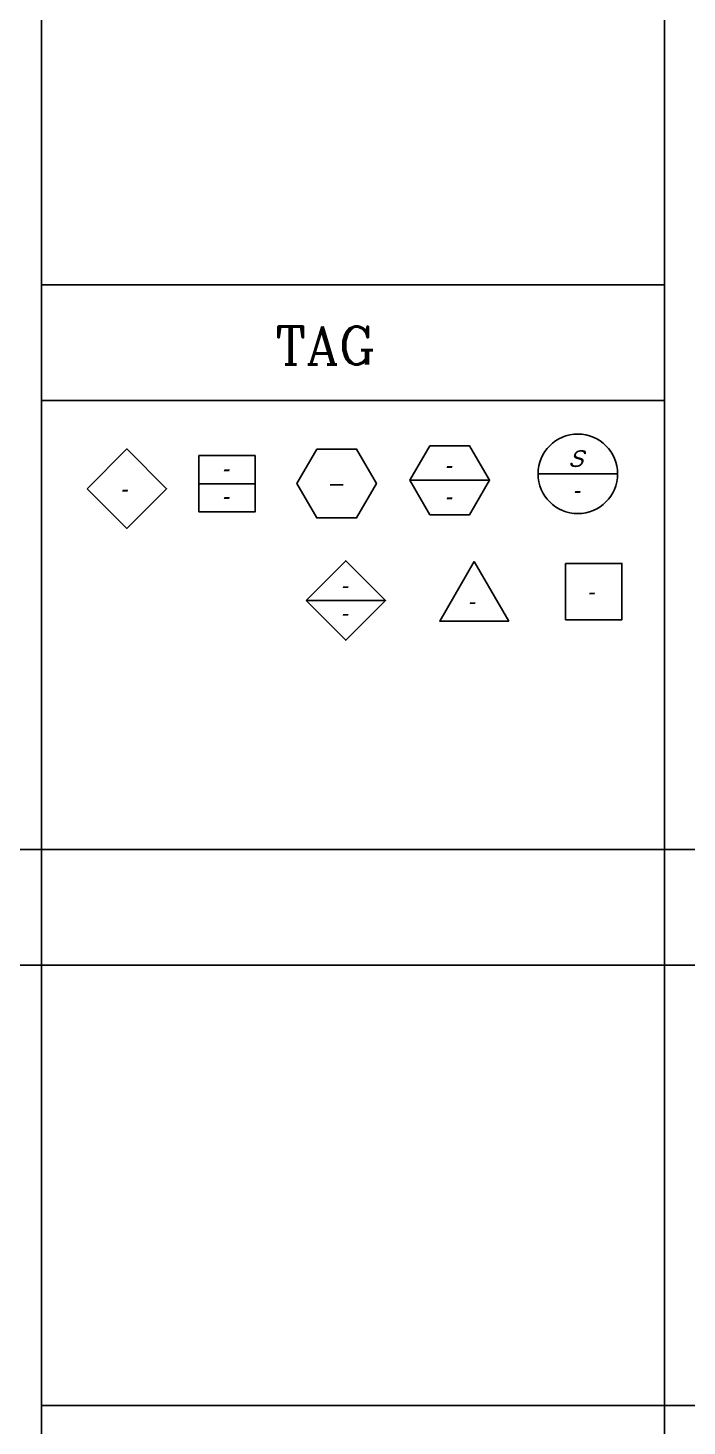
# Model space of a CAD drawing. Extents: x 462150 to 608263, y 35809 to 85242.
# Drawn here: x 512247 to 516391, y 43720 to 52514 of the extents above; entities that cross this region are included whole.
import ezdxf
from ezdxf.enums import TextEntityAlignment as Align

# ---------------------------------------------------------------- set-up
doc = ezdxf.new("R2010")
doc.units = 0
doc.header["$LTSCALE"] = 500
doc.header["$MEASUREMENT"] = 0
doc.layers.add('M-GEN', color=2, linetype='Continuous')
doc.layers.add('PL-W-TEXT', color=7, linetype='Continuous')
doc.styles.add('FF-LOOP', font='romanc.shx', dxfattribs={"height": 2})
doc.styles.add('MLEROY80', font='stencil', dxfattribs={"oblique": 20, "height": 210})
doc.styles.add('ZAZ', font='SIMPLEX', dxfattribs={"height": 210})

# ---------------------------------------------------------------- blocks, each defined once
blk = doc.blocks.new('M-TAG01')
at = {"layer": 'M-GEN'}
blk.add_line((-5, 0), (5, 0), dxfattribs=at)
blk.add_circle((0, 0), 5, dxfattribs=at)
at = {"layer": 'M-GEN', "style": 'MLEROY80', "oblique": 20}
for tag, p in [('TAG_NAME', (-0.32, 0.87)), ('NO.', (-0.32, -3.1))]:
    blk.add_attdef(tag, text='', height=2.1, dxfattribs=at).set_placement(p, align=Align.CENTER)
blk = doc.blocks.new('M-TAG02')
at = {"layer": 'M-GEN'}
blk.add_line((-5, 0), (5, 0), dxfattribs=at)
blk.add_lwpolyline([(-2.5, 4.33), (-5, 0), (-2.5, -4.33), (2.5, -4.33), (5, 0), (2.5, 4.33)], close=True, dxfattribs=at)
at = {"layer": 'M-GEN', "style": 'MLEROY80', "oblique": 20}
for tag, p in [('TAG_NAME', (-0.32, 0.87)), ('NO.', (-0.32, -3.09))]:
    blk.add_attdef(tag, text='', height=2.1, dxfattribs=at).set_placement(p, align=Align.CENTER)
blk = doc.blocks.new('M-TAG03')
at = {"layer": 'M-GEN'}
blk.add_lwpolyline([(-2.5, 4.33), (-5, 0), (-2.5, -4.33), (2.5, -4.33), (5, 0), (2.5, 4.33)], close=True, dxfattribs=at)
at = {"layer": 'M-GEN', "style": 'ZAZ'}
blk.add_attdef('TAG_NAME', text='', height=2.1, dxfattribs=at).set_placement((0, 0), align=Align.MIDDLE)
blk = doc.blocks.new('M-TAG04')
at = {"layer": 'M-GEN'}
blk.add_line((-3.54, 0), (3.54, 0), dxfattribs=at)
blk.add_lwpolyline([(-3.54, 3.54), (-3.54, -3.54), (3.54, -3.54), (3.54, 3.54)], close=True, dxfattribs=at)
at = {"layer": 'M-GEN', "style": 'MLEROY80', "oblique": 20}
for tag, p in [('TAG_NAME', (-0.32, 0.87)), ('NO.', (-0.32, -2.6))]:
    blk.add_attdef(tag, text='', height=2.1, dxfattribs=at).set_placement(p, align=Align.CENTER)
blk = doc.blocks.new('M-TAG05')
at = {"layer": 'M-GEN'}
blk.add_lwpolyline([(-5, 0), (0, -5), (5, 0), (0, 5)], close=True, dxfattribs=at)
at = {"layer": 'M-GEN', "style": 'MLEROY80', "oblique": 20}
blk.add_attdef('TAG_NAME', text='', height=2.1, dxfattribs=at).set_placement((-0.5, 0), align=Align.MIDDLE)
blk = doc.blocks.new('M-TAG06')
at = {"layer": 'M-GEN'}
blk.add_lwpolyline([(-3.54, 3.54), (-3.54, -3.54), (3.54, -3.54), (3.54, 3.54)], close=True, dxfattribs=at)
at = {"layer": 'M-GEN', "style": 'MLEROY80', "oblique": 20}
blk.add_attdef('TAG_NAME', text='', height=2.1, dxfattribs=at).set_placement((-0.5, 0), align=Align.MIDDLE)
blk = doc.blocks.new('M-TAG07')
at = {"layer": 'M-GEN'}
blk.add_lwpolyline([(0, 5), (-4.33, -2.5), (4.33, -2.5)], close=True, dxfattribs=at)
at = {"layer": 'M-GEN', "style": 'MLEROY80', "oblique": 20}
blk.add_attdef('TAG_NAME', text='', height=2.1, dxfattribs=at).set_placement((-0.5, 0), align=Align.MIDDLE)
blk = doc.blocks.new('M-TAG08')
at = {"layer": 'M-GEN'}
blk.add_line((-5, 0), (5, 0), dxfattribs=at)
blk.add_lwpolyline([(-5, 0), (0, -5), (5, 0), (0, 5)], close=True, dxfattribs=at)
at = {"layer": 'M-GEN', "style": 'MLEROY80', "oblique": 20}
for tag, p in [('TAG_NAME', (-0.32, 0.87)), ('NO.', (-0.32, -2.6))]:
    blk.add_attdef(tag, text='', height=2.1, dxfattribs=at).set_placement(p, align=Align.CENTER)

msp = doc.modelspace()

# ---------------------------------------------------------------- linework, layer by layer
for p, q in [((512331.7, 65565.7), (512331.7, 36008.8)), ((516248.2, 59612.2), (516248.2, 35809.3)), ((516248.2, 50898.3), (512331.7, 50898.3)), ((516248.2, 50170.8), (512331.7, 50170.8)), ((521100, 47346.7), (506272.1, 47346.7)), ((521100, 46619.2), (506272.1, 46619.2)), ((532372.4, 43849.3), (512331.7, 43849.3))]:
    msp.add_line(p, q)

# ---------------------------------------------------------------- block references
at = {"xscale": 50, "yscale": 50, "zscale": 50}
for name, p, values in [('M-TAG01', (515704.2, 49709.1), {'TAG_NAME': 'S', 'NO.': '-'}), ('M-TAG05', (512868.2, 49615.7), {'TAG_NAME': '-'}), ('M-TAG03', (514187.9, 49648.5), {'TAG_NAME': '-'}), ('M-TAG02', (514898.9, 49668.8), {'TAG_NAME': '-', 'NO.': '-'}), ('M-TAG04', (513498.4, 49646.9), {'TAG_NAME': '-', 'NO.': '-'}), ('M-TAG08', (514245.4, 48912.1), {'TAG_NAME': '-', 'NO.': '-'}), ('M-TAG07', (515052.9, 48907.6), {'TAG_NAME': '-'}), ('M-TAG06', (515804, 48968.4), {'TAG_NAME': '-'})]:
    msp.add_blockref(name, p, dxfattribs=at).add_auto_attribs(values)

# ---------------------------------------------------------------- texts
at = {"layer": 'PL-W-TEXT', "style": 'FF-LOOP'}
msp.add_text('TAG', height=238.14, dxfattribs=at).set_placement((513802, 50397.3, 0))

doc.saveas('drawing.dxf')
